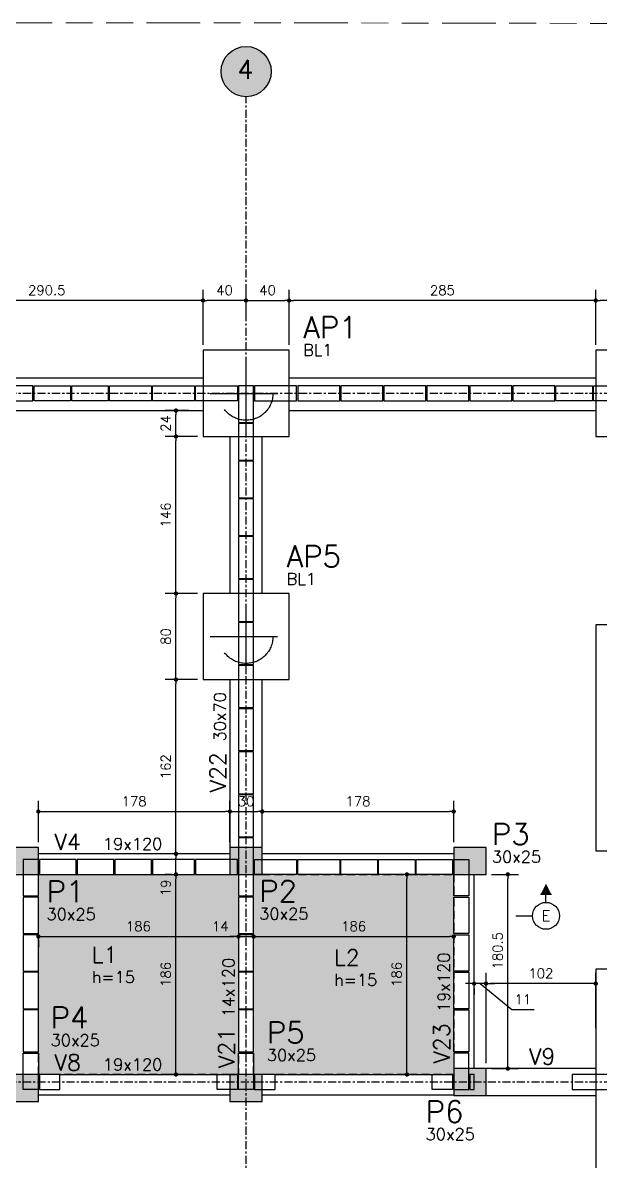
# Model space of a CAD drawing. Extents: x -39962 to 11287, y 23324 to 41277.
# Drawn here: x 1816 to 2353, y 24366 to 25424 of the extents above; entities that cross this region are included whole.
import ezdxf
from ezdxf.enums import TextEntityAlignment as Align

# ---------------------------------------------------------------- set-up
doc = ezdxf.new("R2010")
doc.units = 0
doc.header["$LTSCALE"] = 25
doc.header["$MEASUREMENT"] = 0
for name, pattern in [('AXES', [0.54, 0.3, -0.08, 0.08, -0.08]), ('Double dash', [55, 20, -5, 10, -5, 10, -5]), ('ESTILO_TQS_0001', [0.45, 0.3, -0.15]), ('ESTILO_TQS_0002', [0.4, 0.1, -0.3])]:
    doc.linetypes.add(name, pattern=pattern)
doc.layers.get('0').update_dxf_attribs({"linetype": 'CONTINUOUS'})
doc.layers.get('Defpoints').update_dxf_attribs({"linetype": 'CONTINUOUS'})
for name, color, linetype in [('228', 2, 'CONTINUOUS'), ('BLOCO', 3, 'CONTINUOUS'), ('COTA', 1, 'CONTINUOUS'), ('EIXOS', 1, 'AXES'), ('ESTACA', 1, 'ESTILO_TQS_0002'), ('H2', 252, 'CONTINUOUS'), ('H4', 254, 'CONTINUOUS'), ('IND-EIXOS', 2, 'CONTINUOUS'), ('L-D', 2, 'CONTINUOUS'), ('L-N', 4, 'CONTINUOUS'), ('Linha_media', 4, 'CONTINUOUS'), ('P-D', 2, 'CONTINUOUS'), ('P-M', 5, 'CONTINUOUS'), ('PIL-N', 4, 'CONTINUOUS'), ('PROJ', 252, 'CONTINUOUS'), ('TEXT-EIXOS', 3, 'CONTINUOUS'), ('VIG-D', 2, 'CONTINUOUS'), ('VIG-N', 4, 'CONTINUOUS'), ('VIGA', 3, 'CONTINUOUS'), ('VIGAT', 3, 'ESTILO_TQS_0002')]:
    doc.layers.add(name, color=color, linetype=linetype)
doc.layers.add('TLV-DVI-___-CNT', color=7, linetype='Double dash', lineweight=9)
doc.styles.add('COTA', font='romans.shx')
doc.styles.add('ROMANS', font='ROMANS')
doc.styles.get("Standard").update_dxf_attribs({"font": 'ROMANS.SHX'})
doc.dimstyles.new('forma', dxfattribs={"dimscale": 5, "dimtxt": 1.8, "dimasz": 0.8, "dimexe": 2, "dimexo": 1, "dimgap": 1, "dimtad": 1, "dimdec": 1, "dimzin": 9, "dimdsep": 46, "dimtxsty": 'COTA', "dimblk1": 'DOT', "dimblk2": 'DOT', "dimsah": 1, "dimcen": 0, "dimdle": 1, "dimclrd": 256, "dimclre": 256, "dimclrt": 2, "dimadec": 0, "dimazin": 0, "dimtfac": 1, "dimtdec": 0, "dimtmove": 0, "dimatfit": 3, "dimfxl": 1, "dimtolj": 1, "dimtzin": 0, "dimarcsym": 0})

# ---------------------------------------------------------------- blocks, each defined once
blk = doc.blocks.new('_EST50')
at = {"layer": 'ESTACA', "linetype": 'ESTILO_TQS_0002'}
for p, q in [((0, -1.333), (0, 1.333)), ((-1.333, 0), (1.333, 0))]:
    blk.add_line(p, q, dxfattribs=at)
blk.add_circle((0, 0), 1, dxfattribs=at)
blk = doc.blocks.new('_Dot')
at = {"color": 0, "linetype": 'ByBlock', "lineweight": -2}
blk.add_line((-0.5, 0), (-1, 0), dxfattribs=at)
at = {"color": 0, "linetype": 'ByBlock', "const_width": 0.5}
blk.add_lwpolyline([(-0.25, 0, 1), (0.25, 0, 1)], format="xyb", close=True, dxfattribs=at)
blk = doc.blocks.new('*D86')
at = {"layer": 'COTA', "lineweight": -2, "transparency": 16777216}
for p, q in [((2348.5, 25124.6), (2348.5, 25175.9)), ((2388.5, 25150.4), (2388.5, 25175.9)), ((2384.5, 25165.9), (2352.5, 25165.9))]:
    blk.add_line(p, q, dxfattribs=at)
at = {"layer": 'Defpoints', "color": 0, "transparency": 16777216}
for p in [(2348.5, 25165.9), (2388.5, 25145.4), (2348.5, 25119.6)]:
    blk.add_point(p, dxfattribs=at)
at = {"layer": 'COTA', "lineweight": -2, "transparency": 16777216, "xscale": 4, "yscale": 4, "zscale": 4, "rotation": 180}
blk.add_blockref('_Dot', (2348.5, 25165.9), dxfattribs=at)
at = {"layer": 'COTA', "lineweight": -2, "transparency": 16777216, "xscale": 4, "yscale": 4, "zscale": 4}
blk.add_blockref('_Dot', (2388.5, 25165.9), dxfattribs=at)
at = {"layer": 'COTA', "color": 2, "transparency": 16777216, "insert": (2368.5, 25175.4), "char_height": 9, "attachment_point": 5, "style": 'COTA'}
blk.add_mtext('\\A1;40 ', dxfattribs=at)
blk = doc.blocks.new('*D87')
at = {"layer": 'COTA', "lineweight": -2, "transparency": 16777216}
for p, q in [((2063.5, 25124.6), (2063.5, 25175.9)), ((2348.5, 25124.6), (2348.5, 25175.9)), ((2344.5, 25165.9), (2067.5, 25165.9))]:
    blk.add_line(p, q, dxfattribs=at)
at = {"layer": 'Defpoints', "color": 0, "transparency": 16777216}
for p in [(2063.5, 25165.9), (2063.5, 25119.6), (2348.5, 25119.6)]:
    blk.add_point(p, dxfattribs=at)
at = {"layer": 'COTA', "lineweight": -2, "transparency": 16777216, "xscale": 4, "yscale": 4, "zscale": 4, "rotation": 180}
blk.add_blockref('_Dot', (2063.5, 25165.9), dxfattribs=at)
at = {"layer": 'COTA', "lineweight": -2, "transparency": 16777216, "xscale": 4, "yscale": 4, "zscale": 4}
blk.add_blockref('_Dot', (2348.5, 25165.9), dxfattribs=at)
at = {"layer": 'COTA', "color": 2, "transparency": 16777216, "insert": (2206, 25175.4), "char_height": 9, "attachment_point": 5, "style": 'COTA'}
blk.add_mtext('\\A1;285 ', dxfattribs=at)
blk = doc.blocks.new('*D88')
at = {"layer": 'COTA', "lineweight": -2, "transparency": 16777216}
for p, q in [((1983.5, 25124.6), (1983.5, 25175.9)), ((2023.5, 25152.8), (2023.5, 25175.9)), ((2019.5, 25165.9), (1987.5, 25165.9))]:
    blk.add_line(p, q, dxfattribs=at)
at = {"layer": 'Defpoints', "color": 0, "transparency": 16777216}
for p in [(1983.5, 25165.9), (2023.5, 25147.8), (1983.5, 25119.6)]:
    blk.add_point(p, dxfattribs=at)
at = {"layer": 'COTA', "lineweight": -2, "transparency": 16777216, "xscale": 4, "yscale": 4, "zscale": 4, "rotation": 180}
blk.add_blockref('_Dot', (1983.5, 25165.9), dxfattribs=at)
at = {"layer": 'COTA', "lineweight": -2, "transparency": 16777216, "xscale": 4, "yscale": 4, "zscale": 4}
blk.add_blockref('_Dot', (2023.5, 25165.9), dxfattribs=at)
at = {"layer": 'COTA', "color": 2, "transparency": 16777216, "insert": (2003.5, 25175.4), "char_height": 9, "attachment_point": 5, "style": 'COTA'}
blk.add_mtext('\\A1;40 ', dxfattribs=at)
blk = doc.blocks.new('*D89')
at = {"layer": 'COTA', "lineweight": -2, "transparency": 16777216}
for p, q in [((1693, 25103.6), (1693, 25175.9)), ((1983.5, 25124.6), (1983.5, 25175.9)), ((1979.5, 25165.9), (1697, 25165.9))]:
    blk.add_line(p, q, dxfattribs=at)
at = {"layer": 'Defpoints', "color": 0, "transparency": 16777216}
for p in [(1693, 25165.9), (1983.5, 25119.6), (1693, 25098.6)]:
    blk.add_point(p, dxfattribs=at)
at = {"layer": 'COTA', "lineweight": -2, "transparency": 16777216, "xscale": 4, "yscale": 4, "zscale": 4, "rotation": 180}
blk.add_blockref('_Dot', (1693, 25165.9), dxfattribs=at)
at = {"layer": 'COTA', "lineweight": -2, "transparency": 16777216, "xscale": 4, "yscale": 4, "zscale": 4}
blk.add_blockref('_Dot', (1983.5, 25165.9), dxfattribs=at)
at = {"layer": 'COTA', "color": 2, "transparency": 16777216, "insert": (1838.3, 25175.4), "char_height": 9, "attachment_point": 5, "style": 'COTA'}
blk.add_mtext('\\A1;290.5 ', dxfattribs=at)
blk = doc.blocks.new('*D115')
at = {"layer": 'COTA', "lineweight": -2, "transparency": 16777216}
for p, q in [((1830.5, 24662.6), (1830.5, 24701)), ((2008.5, 24662.6), (2008.5, 24701)), ((1834.5, 24691), (2004.5, 24691))]:
    blk.add_line(p, q, dxfattribs=at)
at = {"layer": 'Defpoints', "color": 0, "transparency": 16777216}
for p in [(2008.5, 24691), (1830.5, 24657.6), (2008.5, 24657.6)]:
    blk.add_point(p, dxfattribs=at)
at = {"layer": 'COTA', "lineweight": -2, "transparency": 16777216, "xscale": 4, "yscale": 4, "zscale": 4, "rotation": 180}
blk.add_blockref('_Dot', (1830.5, 24691), dxfattribs=at)
at = {"layer": 'COTA', "lineweight": -2, "transparency": 16777216, "xscale": 4, "yscale": 4, "zscale": 4}
blk.add_blockref('_Dot', (2008.5, 24691), dxfattribs=at)
at = {"layer": 'COTA', "color": 2, "transparency": 16777216, "insert": (1919.5, 24700.5), "char_height": 9, "attachment_point": 5, "style": 'COTA'}
blk.add_mtext('\\A1;178 ', dxfattribs=at)
blk = doc.blocks.new('*D116')
at = {"layer": 'COTA', "lineweight": -2, "transparency": 16777216}
for p, q in [((2008.5, 24662.6), (2008.5, 24701)), ((2038.5, 24689.5), (2038.5, 24701)), ((2012.5, 24691), (2034.5, 24691))]:
    blk.add_line(p, q, dxfattribs=at)
at = {"layer": 'Defpoints', "color": 0, "transparency": 16777216}
for p in [(2038.5, 24691), (2038.5, 24684.5), (2008.5, 24657.6)]:
    blk.add_point(p, dxfattribs=at)
at = {"layer": 'COTA', "lineweight": -2, "transparency": 16777216, "xscale": 4, "yscale": 4, "zscale": 4, "rotation": 180}
blk.add_blockref('_Dot', (2008.5, 24691), dxfattribs=at)
at = {"layer": 'COTA', "lineweight": -2, "transparency": 16777216, "xscale": 4, "yscale": 4, "zscale": 4}
blk.add_blockref('_Dot', (2038.5, 24691), dxfattribs=at)
at = {"layer": 'COTA', "color": 2, "transparency": 16777216, "insert": (2023.5, 24700.5), "char_height": 9, "attachment_point": 5, "style": 'COTA'}
blk.add_mtext('\\A1;30 ', dxfattribs=at)
blk = doc.blocks.new('*D117')
at = {"layer": 'COTA', "lineweight": -2, "transparency": 16777216}
for p, q in [((2038.5, 24689.5), (2038.5, 24701)), ((2216.5, 24662.6), (2216.5, 24701)), ((2042.5, 24691), (2212.5, 24691))]:
    blk.add_line(p, q, dxfattribs=at)
at = {"layer": 'Defpoints', "color": 0, "transparency": 16777216}
for p in [(2038.5, 24684.5), (2216.5, 24691), (2216.5, 24657.6)]:
    blk.add_point(p, dxfattribs=at)
at = {"layer": 'COTA', "lineweight": -2, "transparency": 16777216, "xscale": 4, "yscale": 4, "zscale": 4, "rotation": 180}
blk.add_blockref('_Dot', (2038.5, 24691), dxfattribs=at)
at = {"layer": 'COTA', "lineweight": -2, "transparency": 16777216, "xscale": 4, "yscale": 4, "zscale": 4}
blk.add_blockref('_Dot', (2216.5, 24691), dxfattribs=at)
at = {"layer": 'COTA', "color": 2, "transparency": 16777216, "insert": (2127.5, 24700.5), "char_height": 9, "attachment_point": 5, "style": 'COTA'}
blk.add_mtext('\\A1;178 ', dxfattribs=at)
blk = doc.blocks.new('*D118')
at = {"layer": 'COTA', "lineweight": -2, "transparency": 16777216}
for p, q in [((1954.2, 24632.6), (1948.4, 24632.6)), ((1958.4, 24450.6), (1958.4, 24628.6)), ((1972.4, 24446.6), (1948.4, 24446.6))]:
    blk.add_line(p, q, dxfattribs=at)
at = {"layer": 'Defpoints', "color": 0, "transparency": 16777216}
for p in [(1958.4, 24632.6), (1959.2, 24632.6), (1977.4, 24446.6)]:
    blk.add_point(p, dxfattribs=at)
at = {"layer": 'COTA', "lineweight": -2, "transparency": 16777216, "xscale": 4, "yscale": 4, "zscale": 4}
for p, rotation in [((1958.4, 24632.6), 90), ((1958.4, 24446.6), 270)]:
    blk.add_blockref('_Dot', p, dxfattribs=dict(at, rotation=rotation))
at = {"layer": 'COTA', "color": 2, "transparency": 16777216, "insert": (1948.9, 24539.6), "char_height": 9, "attachment_point": 5, "rotation": 90, "style": 'COTA'}
blk.add_mtext('\\A1;186 ', dxfattribs=at)
blk = doc.blocks.new('*D119')
at = {"layer": 'COTA', "lineweight": -2, "transparency": 16777216}
for p, q in [((1830.5, 24571.6), (1830.5, 24564.8)), ((1834.5, 24574.8), (2012.5, 24574.8)), ((2016.5, 24572.6), (2016.5, 24564.8))]:
    blk.add_line(p, q, dxfattribs=at)
at = {"layer": 'Defpoints', "color": 0, "transparency": 16777216}
for p in [(2016.5, 24577.6), (1830.5, 24576.6), (2016.5, 24574.8)]:
    blk.add_point(p, dxfattribs=at)
at = {"layer": 'COTA', "lineweight": -2, "transparency": 16777216, "xscale": 4, "yscale": 4, "zscale": 4, "rotation": 180}
blk.add_blockref('_Dot', (1830.5, 24574.8), dxfattribs=at)
at = {"layer": 'COTA', "lineweight": -2, "transparency": 16777216, "xscale": 4, "yscale": 4, "zscale": 4}
blk.add_blockref('_Dot', (2016.5, 24574.8), dxfattribs=at)
at = {"layer": 'COTA', "color": 2, "transparency": 16777216, "insert": (1923.5, 24584.3), "char_height": 9, "attachment_point": 5, "style": 'COTA'}
blk.add_mtext('\\A1;186 ', dxfattribs=at)
blk = doc.blocks.new('*D120')
at = {"layer": 'COTA', "lineweight": -2, "transparency": 16777216}
for p, q in [((2030.5, 24578.3), (2030.5, 24584.8)), ((2012.5, 24574.8), (2008.5, 24574.8)), ((2016.5, 24574.8), (2030.5, 24574.8)), ((2016.5, 24572.6), (2016.5, 24564.8)), ((2034.5, 24574.8), (2038.5, 24574.8))]:
    blk.add_line(p, q, dxfattribs=at)
at = {"layer": 'Defpoints', "color": 0, "transparency": 16777216}
for p in [(2016.5, 24577.6), (2030.5, 24574.8), (2030.5, 24573.3)]:
    blk.add_point(p, dxfattribs=at)
at = {"layer": 'COTA', "lineweight": -2, "transparency": 16777216, "xscale": 4, "yscale": 4, "zscale": 4}
blk.add_blockref('_Dot', (2016.5, 24574.8), dxfattribs=at)
at = {"layer": 'COTA', "lineweight": -2, "transparency": 16777216, "xscale": 4, "yscale": 4, "zscale": 4, "rotation": 180}
blk.add_blockref('_Dot', (2030.5, 24574.8), dxfattribs=at)
at = {"layer": 'COTA', "color": 2, "transparency": 16777216, "insert": (1999.6, 24584.3), "char_height": 9, "attachment_point": 5, "style": 'COTA'}
blk.add_mtext('\\A1;14 ', dxfattribs=at)
blk = doc.blocks.new('*D121')
at = {"layer": 'COTA', "lineweight": -2, "transparency": 16777216}
for p, q in [((2030.5, 24578.3), (2030.5, 24584.8)), ((2216.5, 24578.3), (2216.5, 24584.8)), ((2034.5, 24574.8), (2212.5, 24574.8))]:
    blk.add_line(p, q, dxfattribs=at)
at = {"layer": 'Defpoints', "color": 0, "transparency": 16777216}
for p in [(2030.5, 24573.3), (2216.5, 24574.8), (2216.5, 24573.3)]:
    blk.add_point(p, dxfattribs=at)
at = {"layer": 'COTA', "lineweight": -2, "transparency": 16777216, "xscale": 4, "yscale": 4, "zscale": 4, "rotation": 180}
blk.add_blockref('_Dot', (2030.5, 24574.8), dxfattribs=at)
at = {"layer": 'COTA', "lineweight": -2, "transparency": 16777216, "xscale": 4, "yscale": 4, "zscale": 4}
blk.add_blockref('_Dot', (2216.5, 24574.8), dxfattribs=at)
at = {"layer": 'COTA', "color": 2, "transparency": 16777216, "insert": (2123.5, 24584.3), "char_height": 9, "attachment_point": 5, "style": 'COTA'}
blk.add_mtext('\\A1;186 ', dxfattribs=at)
blk = doc.blocks.new('*D122')
at = {"layer": 'COTA', "lineweight": -2, "transparency": 16777216}
for p, q in [((2176.1, 24632.6), (2183, 24632.6)), ((2173, 24450.6), (2173, 24628.6)), ((2176.1, 24446.6), (2183, 24446.6))]:
    blk.add_line(p, q, dxfattribs=at)
at = {"layer": 'Defpoints', "color": 0, "transparency": 16777216}
for p in [(2171.1, 24632.6), (2173, 24632.6), (2171.1, 24446.6)]:
    blk.add_point(p, dxfattribs=at)
at = {"layer": 'COTA', "lineweight": -2, "transparency": 16777216, "xscale": 4, "yscale": 4, "zscale": 4}
for p, rotation in [((2173, 24632.6), 90), ((2173, 24446.6), 270)]:
    blk.add_blockref('_Dot', p, dxfattribs=dict(at, rotation=rotation))
at = {"layer": 'COTA', "color": 2, "transparency": 16777216, "insert": (2163.5, 24539.6), "char_height": 9, "attachment_point": 5, "rotation": 90, "style": 'COTA'}
blk.add_mtext('\\A1;186 ', dxfattribs=at)
blk = doc.blocks.new('*D123')
at = {"layer": 'COTA', "lineweight": -2, "transparency": 16777216}
for p, q in [((2251.5, 24632.6), (2276.8, 24632.6)), ((2266.8, 24456.1), (2266.8, 24628.6)), ((2251.5, 24452.1), (2276.8, 24452.1))]:
    blk.add_line(p, q, dxfattribs=at)
at = {"layer": 'Defpoints', "color": 0, "transparency": 16777216}
for p in [(2246.5, 24632.6), (2266.8, 24632.6), (2246.5, 24452.1)]:
    blk.add_point(p, dxfattribs=at)
at = {"layer": 'COTA', "lineweight": -2, "transparency": 16777216, "xscale": 4, "yscale": 4, "zscale": 4}
for p, rotation in [((2266.8, 24632.6), 90), ((2266.8, 24452.1), 270)]:
    blk.add_blockref('_Dot', p, dxfattribs=dict(at, rotation=rotation))
at = {"layer": 'COTA', "color": 2, "transparency": 16777216, "insert": (2257.3, 24561.6), "char_height": 9, "attachment_point": 5, "rotation": 90, "style": 'COTA'}
blk.add_mtext('\\A1;180.5 ', dxfattribs=at)
blk = doc.blocks.new('*D125')
at = {"layer": 'COTA', "lineweight": -2, "transparency": 16777216}
for p, q in [((1969.5, 24651.6), (1948.4, 24651.6)), ((1958.4, 24636.6), (1958.4, 24647.6)), ((1954.2, 24632.6), (1948.4, 24632.6))]:
    blk.add_line(p, q, dxfattribs=at)
at = {"layer": 'Defpoints', "color": 0, "transparency": 16777216}
for p in [(1958.4, 24651.6), (1974.5, 24651.6), (1959.2, 24632.6)]:
    blk.add_point(p, dxfattribs=at)
at = {"layer": 'COTA', "lineweight": -2, "transparency": 16777216, "xscale": 4, "yscale": 4, "zscale": 4}
for p, rotation in [((1958.4, 24651.6), 90), ((1958.4, 24632.6), 270)]:
    blk.add_blockref('_Dot', p, dxfattribs=dict(at, rotation=rotation))
at = {"layer": 'COTA', "color": 2, "transparency": 16777216, "insert": (1948.9, 24620), "char_height": 9, "attachment_point": 5, "rotation": 90, "style": 'COTA'}
blk.add_mtext('\\A1;19 ', dxfattribs=at)
blk = doc.blocks.new('*D126')
at = {"layer": 'COTA', "lineweight": -2, "transparency": 16777216}
for p, q in [((1978.5, 24813.6), (1948.4, 24813.6)), ((1958.4, 24655.6), (1958.4, 24809.6)), ((1969.5, 24651.6), (1948.4, 24651.6))]:
    blk.add_line(p, q, dxfattribs=at)
at = {"layer": 'Defpoints', "color": 0, "transparency": 16777216}
for p in [(1958.4, 24813.6), (1983.5, 24813.6), (1974.5, 24651.6)]:
    blk.add_point(p, dxfattribs=at)
at = {"layer": 'COTA', "lineweight": -2, "transparency": 16777216, "xscale": 4, "yscale": 4, "zscale": 4}
for p, rotation in [((1958.4, 24813.6), 90), ((1958.4, 24651.6), 270)]:
    blk.add_blockref('_Dot', p, dxfattribs=dict(at, rotation=rotation))
at = {"layer": 'COTA', "color": 2, "transparency": 16777216, "insert": (1948.9, 24732.6), "char_height": 9, "attachment_point": 5, "rotation": 90, "style": 'COTA'}
blk.add_mtext('\\A1;162 ', dxfattribs=at)
blk = doc.blocks.new('*D127')
at = {"layer": 'COTA', "lineweight": -2, "transparency": 16777216}
for p, q in [((1978.5, 24893.6), (1948.4, 24893.6)), ((1958.4, 24817.6), (1958.4, 24889.6)), ((1960.3, 24813.6), (1948.4, 24813.6))]:
    blk.add_line(p, q, dxfattribs=at)
at = {"layer": 'Defpoints', "color": 0, "transparency": 16777216}
for p in [(1958.4, 24893.6), (1983.5, 24893.6), (1965.3, 24813.6)]:
    blk.add_point(p, dxfattribs=at)
at = {"layer": 'COTA', "lineweight": -2, "transparency": 16777216, "xscale": 4, "yscale": 4, "zscale": 4}
for p, rotation in [((1958.4, 24893.6), 90), ((1958.4, 24813.6), 270)]:
    blk.add_blockref('_Dot', p, dxfattribs=dict(at, rotation=rotation))
at = {"layer": 'COTA', "color": 2, "transparency": 16777216, "insert": (1948.9, 24853.6), "char_height": 9, "attachment_point": 5, "rotation": 90, "style": 'COTA'}
blk.add_mtext('\\A1;80 ', dxfattribs=at)
blk = doc.blocks.new('*D128')
at = {"layer": 'COTA', "lineweight": -2, "transparency": 16777216}
for p, q in [((1978.5, 25039.6), (1948.4, 25039.6)), ((1958.4, 24897.6), (1958.4, 25035.6)), ((1978.5, 24893.6), (1948.4, 24893.6))]:
    blk.add_line(p, q, dxfattribs=at)
at = {"layer": 'Defpoints', "color": 0, "transparency": 16777216}
for p in [(1958.4, 25039.6), (1983.5, 25039.6), (1983.5, 24893.6)]:
    blk.add_point(p, dxfattribs=at)
at = {"layer": 'COTA', "lineweight": -2, "transparency": 16777216, "xscale": 4, "yscale": 4, "zscale": 4}
for p, rotation in [((1958.4, 25039.6), 90), ((1958.4, 24893.6), 270)]:
    blk.add_blockref('_Dot', p, dxfattribs=dict(at, rotation=rotation))
at = {"layer": 'COTA', "color": 2, "transparency": 16777216, "insert": (1948.9, 24966.6), "char_height": 9, "attachment_point": 5, "rotation": 90, "style": 'COTA'}
blk.add_mtext('\\A1;146 ', dxfattribs=at)
blk = doc.blocks.new('*D129')
at = {"layer": 'COTA', "lineweight": -2, "transparency": 16777216}
for p, q in [((1970.1, 25063.6), (1948.4, 25063.6)), ((1958.4, 25043.6), (1958.4, 25059.6)), ((1978.5, 25039.6), (1948.4, 25039.6))]:
    blk.add_line(p, q, dxfattribs=at)
at = {"layer": 'Defpoints', "color": 0, "transparency": 16777216}
for p in [(1958.4, 25063.6), (1975.1, 25063.6), (1983.5, 25039.6)]:
    blk.add_point(p, dxfattribs=at)
at = {"layer": 'COTA', "lineweight": -2, "transparency": 16777216, "xscale": 4, "yscale": 4, "zscale": 4}
for p, rotation in [((1958.4, 25063.6), 90), ((1958.4, 25039.6), 270)]:
    blk.add_blockref('_Dot', p, dxfattribs=dict(at, rotation=rotation))
at = {"layer": 'COTA', "color": 2, "transparency": 16777216, "insert": (1948.9, 25051.6), "char_height": 9, "attachment_point": 5, "rotation": 90, "style": 'COTA'}
blk.add_mtext('\\A1;24 ', dxfattribs=at)
blk = doc.blocks.new('*D139')
at = {"layer": 'COTA', "lineweight": -2, "transparency": 16777216}
for p, q in [((2246.5, 24457.1), (2246.5, 24541.1)), ((2348.5, 24489.6), (2348.5, 24541.1)), ((2344.5, 24531.1), (2250.5, 24531.1))]:
    blk.add_line(p, q, dxfattribs=at)
at = {"layer": 'Defpoints', "color": 0, "transparency": 16777216}
for p in [(2246.5, 24531.1), (2348.5, 24484.6), (2246.5, 24452.1)]:
    blk.add_point(p, dxfattribs=at)
at = {"layer": 'COTA', "lineweight": -2, "transparency": 16777216, "xscale": 4, "yscale": 4, "zscale": 4, "rotation": 180}
blk.add_blockref('_Dot', (2246.5, 24531.1), dxfattribs=at)
at = {"layer": 'COTA', "lineweight": -2, "transparency": 16777216, "xscale": 4, "yscale": 4, "zscale": 4}
blk.add_blockref('_Dot', (2348.5, 24531.1), dxfattribs=at)
at = {"layer": 'COTA', "color": 2, "transparency": 16777216, "insert": (2297.5, 24540.6), "char_height": 9, "attachment_point": 5, "style": 'COTA'}
blk.add_mtext('\\A1;102 ', dxfattribs=at)
blk = doc.blocks.new('*D140')
at = {"layer": 'COTA', "lineweight": -2, "transparency": 16777216}
for p, q in [((2246.5, 24457.1), (2246.5, 24541.1)), ((2231.5, 24531.1), (2227.5, 24531.1)), ((2246.5, 24531.1), (2235.5, 24531.1)), ((2246.5, 24531.1), (2235.5, 24531.1)), ((2235.5, 24526.5), (2235.5, 24521.1)), ((2241, 24531.1), (2270.4, 24506.9)), ((2250.5, 24531.1), (2254.5, 24531.1)), ((2270.4, 24506.9), (2291.2, 24506.9))]:
    blk.add_line(p, q, dxfattribs=at)
at = {"layer": 'Defpoints', "color": 0, "transparency": 16777216}
for p in [(2235.5, 24531.5), (2235.5, 24531.1), (2246.5, 24452.1)]:
    blk.add_point(p, dxfattribs=at)
at = {"layer": 'COTA', "lineweight": -2, "transparency": 16777216, "xscale": 4, "yscale": 4, "zscale": 4}
blk.add_blockref('_Dot', (2235.5, 24531.1), dxfattribs=at)
at = {"layer": 'COTA', "lineweight": -2, "transparency": 16777216, "xscale": 4, "yscale": 4, "zscale": 4, "rotation": 180}
blk.add_blockref('_Dot', (2246.5, 24531.1), dxfattribs=at)
at = {"layer": 'COTA', "color": 2, "transparency": 16777216, "insert": (2280.8, 24516.4), "char_height": 9, "attachment_point": 5, "style": 'COTA'}
blk.add_mtext('\\A1;11 ', dxfattribs=at)
blk = doc.blocks.new('seção_dir')
at = {"layer": 'Linha_media'}
for p, q in [((-1, 4), (1, 4)), ((0, 2.5), (0, 4)), ((-5.62, 0), (-2.5, 0))]:
    blk.add_line(p, q, dxfattribs=at)
blk.add_circle((0, 0), 2.5, dxfattribs=at)
blk.add_solid([(-1, 4), (0, 6), (1, 4)], dxfattribs=at)
blk = doc.blocks.new('atrib_seção')
at = {"layer": 'Linha_media', "style": 'ROMANS'}
blk.add_attdef('X', text='', height=2, dxfattribs=at).set_placement((0, 0), align=Align.MIDDLE)
blk = doc.blocks.new('Family - ___-2103959-PLANTA INFERIOR 2')
at = {"layer": 'TLV-DVI-___-CNT', "color": 1, "true_color": 0xff0000}
for p, q in [((-34123, 10030), (-30001, 10030)), ((-30001, 10030), (-17649, 10007))]:
    blk.add_line(p, q, dxfattribs=at)
blk = doc.blocks.new('A$C8a1ee3b4')
at = {"layer": 'TLV-DVI-___-CNT', "color": 1, "true_color": 0xff0000, "xscale": 0.1, "yscale": 0.1, "zscale": 0.1}
blk.add_blockref('Family - ___-2103959-PLANTA INFERIOR 2', (4865.2, 1037.1), dxfattribs=at)
blk = doc.blocks.new('*D61')
at = {"layer": 'COTA', "lineweight": -2, "transparency": 16777216}
for p, q in [((2023.5, 25152.8), (2023.5, 25175.9)), ((2063.5, 25124.6), (2063.5, 25175.9)), ((2027.5, 25165.9), (2059.5, 25165.9))]:
    blk.add_line(p, q, dxfattribs=at)
at = {"layer": 'Defpoints', "color": 0, "transparency": 16777216}
for p in [(2063.5, 25165.9), (2023.5, 25147.8), (2063.5, 25119.6)]:
    blk.add_point(p, dxfattribs=at)
at = {"layer": 'COTA', "lineweight": -2, "transparency": 16777216, "xscale": 4, "yscale": 4, "zscale": 4, "rotation": 180}
blk.add_blockref('_Dot', (2023.5, 25165.9), dxfattribs=at)
at = {"layer": 'COTA', "lineweight": -2, "transparency": 16777216, "xscale": 4, "yscale": 4, "zscale": 4}
blk.add_blockref('_Dot', (2063.5, 25165.9), dxfattribs=at)
at = {"layer": 'COTA', "color": 2, "transparency": 16777216, "insert": (2043.5, 25175.4), "char_height": 9, "attachment_point": 5, "style": 'COTA'}
blk.add_mtext('\\A1;40 ', dxfattribs=at)
blk = doc.blocks.new('A$C93549396')
at = {"layer": 'PROJ'}
for p, q in [((225, 769), (371, 769)), ((425, 769), (571, 769))]:
    blk.add_line(p, q, dxfattribs=at)
for points in [[(200, 1409), (161, 1409), (161, 1395), (200, 1395), (200, 1409)], [(201, 1409), (235, 1409), (235, 1395), (201, 1395), (201, 1409)], [(236, 1409), (270, 1409), (270, 1395), (236, 1395), (236, 1409)], [(271, 1409), (310, 1409), (310, 1395), (271, 1395), (271, 1409)], [(311, 1409), (350, 1409), (350, 1395), (311, 1395), (311, 1409)], [(351, 1409), (390, 1409), (390, 1395), (351, 1395), (351, 1409)], [(391, 1409), (391, 1375), (405, 1375), (405, 1409), (391, 1409)], [(445, 1409), (406, 1409), (406, 1395), (445, 1395), (445, 1409)], [(485, 1409), (446, 1409), (446, 1395), (485, 1395), (485, 1409)], [(525, 1409), (486, 1409), (486, 1395), (525, 1395), (525, 1409)], [(565, 1409), (526, 1409), (526, 1395), (565, 1395), (565, 1409)], [(605, 1409), (566, 1409), (566, 1395), (605, 1395), (605, 1409)], [(645, 1409), (606, 1409), (606, 1395), (645, 1395), (645, 1409)], [(685, 1409), (646, 1409), (646, 1395), (685, 1395), (685, 1409)], [(686, 1409), (720, 1409), (720, 1395), (686, 1395), (686, 1409)], [(721, 1409), (755, 1409), (755, 1395), (721, 1395), (721, 1409)], [(391, 1374), (391, 1340), (405, 1340), (405, 1374), (391, 1374)], [(391, 1339), (391, 1305), (405, 1305), (405, 1339), (391, 1339)], [(391, 1304), (391, 1270), (405, 1270), (405, 1304), (391, 1304)], [(391, 1269), (391, 1230), (405, 1230), (405, 1269), (391, 1269)], [(391, 1229), (391, 1190), (405, 1190), (405, 1229), (391, 1229)], [(391, 1189), (391, 1150), (405, 1150), (405, 1189), (391, 1189)], [(391, 1149), (391, 1110), (405, 1110), (405, 1149), (391, 1149)], [(391, 1109), (391, 1070), (405, 1070), (405, 1109), (391, 1109)], [(391, 1069), (391, 1030), (405, 1030), (405, 1069), (391, 1069)], [(391, 1029), (391, 990), (405, 990), (405, 1029), (391, 1029)], [(391, 989), (391, 935), (405, 935), (405, 989), (391, 989)], [(191, 969), (191, 935), (205, 935), (205, 969), (191, 969)], [(240, 969), (206, 969), (206, 955), (240, 955), (240, 969)], [(275, 969), (241, 969), (241, 955), (275, 955), (275, 969)], [(310, 969), (276, 969), (276, 955), (310, 955), (310, 969)], [(311, 955), (350, 955), (350, 969), (311, 969), (311, 955)], [(351, 955), (390, 955), (390, 969), (351, 969), (351, 955)], [(445, 955), (406, 955), (406, 969), (445, 969), (445, 955)], [(485, 955), (446, 955), (446, 969), (485, 969), (485, 955)], [(486, 969), (520, 969), (520, 955), (486, 955), (486, 969)], [(521, 969), (555, 969), (555, 955), (521, 955), (521, 969)], [(556, 969), (590, 969), (590, 955), (556, 955), (556, 969)], [(605, 969), (605, 935), (591, 935), (591, 969), (605, 969)], [(191, 934), (191, 900), (205, 900), (205, 934), (191, 934)], [(391, 934), (391, 900), (405, 900), (405, 934), (391, 934)], [(605, 934), (605, 900), (591, 900), (591, 934), (605, 934)], [(191, 899), (191, 865), (205, 865), (205, 899), (191, 899)], [(391, 899), (391, 865), (405, 865), (405, 899), (391, 899)], [(605, 899), (605, 865), (591, 865), (591, 899), (605, 899)], [(191, 864), (191, 830), (205, 830), (205, 864), (191, 864)], [(391, 864), (391, 830), (405, 830), (405, 864), (391, 864)], [(605, 864), (605, 830), (591, 830), (591, 864), (605, 864)], [(191, 829), (191, 790), (205, 790), (205, 829), (191, 829)], [(391, 829), (391, 790), (405, 790), (405, 829), (391, 829)], [(605, 829), (605, 790), (591, 790), (591, 829), (605, 829)], [(191, 755), (191, 789), (205, 789), (205, 755), (191, 755)], [(391, 755), (391, 789), (405, 789), (405, 755), (391, 755)], [(605, 755), (605, 789), (591, 789), (591, 755), (605, 755)], [(225, 769), (206, 769), (206, 755), (225, 755), (225, 769)], [(371, 769), (390, 769), (390, 755), (371, 755), (371, 769)], [(425, 769), (406, 769), (406, 755), (425, 755), (425, 769)], [(571, 769), (590, 769), (590, 755), (571, 755), (571, 769)], [(606, 755), (610, 755), (610, 769), (606, 769), (606, 755)], [(735, 769), (701, 769), (701, 755), (735, 755), (735, 769)]]:
    blk.add_lwpolyline(points, dxfattribs=at)

msp = doc.modelspace()

# ---------------------------------------------------------------- hatches: boundary and pattern name
at = {"layer": 'H2'}
for points in [[(1800.51, 24632.59), (1830.51, 24632.59), (1830.51, 24657.59), (1800.51, 24657.59)], [(2008.51, 24632.59), (2038.51, 24632.59), (2038.51, 24657.59), (2008.51, 24657.59)], [(2216.51, 24632.59), (2246.51, 24632.59), (2246.51, 24657.59), (2216.51, 24657.59)], [(2216.51, 24427.09), (2246.51, 24427.09), (2246.51, 24452.09), (2216.51, 24452.09)], [(1800.51, 24421.59), (1830.51, 24421.59), (1830.51, 24446.59), (1800.51, 24446.59)], [(2008.51, 24421.59), (2038.51, 24421.59), (2038.51, 24446.59), (2008.51, 24446.59)]]:
    msp.add_hatch(color=256, dxfattribs=at).paths.add_polyline_path(points)
at = {"layer": 'H4'}
h = msp.add_hatch(color=256, dxfattribs=at)
edge = h.paths.add_edge_path()
edge.add_arc((2023.59, 25378.64), 23.33, 0, 360)
for points in [[(2016.51, 24632.59), (2008.51, 24632.59), (1976.51, 24632.59), (1830.51, 24632.59), (1830.51, 24612.59), (1830.51, 24446.59), (2008.51, 24446.59), (2015.51, 24446.59), (2016.51, 24446.59), (2016.51, 24466.59)], [(2216.51, 24632.59), (2038.51, 24632.59), (2031.51, 24632.59), (2030.51, 24632.59), (2030.51, 24612.59), (2030.51, 24446.59), (2038.51, 24446.59), (2050.51, 24446.59), (2196.51, 24446.59), (2215.51, 24446.59), (2216.51, 24446.59), (2216.51, 24466.59)]]:
    msp.add_hatch(color=256, dxfattribs=at).paths.add_polyline_path(points)

# ---------------------------------------------------------------- linework, layer by layer
at = {"layer": 'BLOCO', "linetype": 'Continuous'}
for points in [[(1983.51, 25039.59), (2063.51, 25039.59), (2063.51, 25119.59), (1983.51, 25119.59), (1983.51, 25039.59)], [(2348.51, 25039.59), (2428.51, 25039.59), (2428.51, 25119.59), (2348.51, 25119.59), (2348.51, 25039.59)], [(1983.51, 24813.59), (2063.51, 24813.59), (2063.51, 24893.59), (1983.51, 24893.59), (1983.51, 24813.59)], [(2428.51, 24654.59), (2428.51, 24864.59), (2348.51, 24864.59), (2348.51, 24654.59), (2428.51, 24654.59)], [(2428.51, 24334.59), (2428.51, 24544.59), (2348.51, 24544.59), (2348.51, 24334.59), (2428.51, 24334.59)]]:
    msp.add_lwpolyline(points, dxfattribs=at)
at = {"layer": 'EIXOS', "color": 244, "true_color": 0x991b1e}
for p, q in [((2023.51, 23634.64), (2023.51, 25355.31)), ((3416.67, 25079.59), (632.05, 25079.59)), ((3416.67, 24439.59), (632.05, 24439.59))]:
    msp.add_line(p, q, dxfattribs=at)
at = {"layer": 'IND-EIXOS'}
msp.add_circle((2023.59, 25378.64), 23.33, dxfattribs=at)
at = {"layer": 'P-M', "linetype": 'Continuous'}
for points in [[(1800.51, 24632.59), (1830.51, 24632.59), (1830.51, 24657.59), (1800.51, 24657.59), (1800.51, 24632.59)], [(2008.51, 24632.59), (2038.51, 24632.59), (2038.51, 24657.59), (2008.51, 24657.59), (2008.51, 24632.59)], [(2216.51, 24632.59), (2246.51, 24632.59), (2246.51, 24657.59), (2216.51, 24657.59), (2216.51, 24632.59)], [(2216.51, 24427.09), (2246.51, 24427.09), (2246.51, 24452.09), (2216.51, 24452.09), (2216.51, 24427.09)], [(1800.51, 24421.59), (1830.51, 24421.59), (1830.51, 24446.59), (1800.51, 24446.59), (1800.51, 24421.59)], [(2008.51, 24421.59), (2038.51, 24421.59), (2038.51, 24446.59), (2008.51, 24446.59), (2008.51, 24421.59)]]:
    msp.add_lwpolyline(points, dxfattribs=at)
at = {"layer": 'VIGA'}
for p, q in [((1983.51, 25093.59), (1693.01, 25093.59)), ((2348.51, 25093.59), (2063.51, 25093.59)), ((1693.01, 25063.59), (1983.51, 25063.59)), ((2063.51, 25063.59), (2348.51, 25063.59)), ((2008.51, 25039.59), (2008.51, 24893.59)), ((2038.51, 24893.59), (2038.51, 25039.59)), ((2008.51, 24813.59), (2008.51, 24657.59)), ((2038.51, 24657.59), (2038.51, 24813.59)), ((2008.51, 24651.59), (1830.51, 24651.59)), ((2216.51, 24651.59), (2038.51, 24651.59)), ((2235.51, 24452.09), (2235.51, 24632.59)), ((2348.51, 24452.09), (2246.51, 24452.09)), ((1830.51, 24427.59), (2008.51, 24427.59)), ((2038.51, 24427.59), (2216.51, 24427.59)), ((2246.51, 24427.09), (2348.51, 24427.09))]:
    msp.add_line(p, q, dxfattribs=at)
at = {"layer": 'VIGAT', "linetype": 'ESTILO_TQS_0001'}
for p, q in [((1830.51, 24632.59), (2008.51, 24632.59)), ((1830.51, 24446.59), (1830.51, 24632.59)), ((2016.51, 24632.59), (2016.51, 24446.59)), ((2030.51, 24446.59), (2030.51, 24632.59)), ((2038.51, 24632.59), (2216.51, 24632.59)), ((2216.51, 24632.59), (2216.51, 24452.09)), ((2008.51, 24446.59), (1830.51, 24446.59)), ((2216.51, 24446.59), (2038.51, 24446.59))]:
    msp.add_line(p, q, dxfattribs=at)

# ---------------------------------------------------------------- block references
at = {"layer": '228', "linetype": 'Continuous', "xscale": 25, "yscale": 25}
for p in [(2023.51, 25079.59), (2023.51, 24853.59)]:
    msp.add_blockref('_EST50', p, dxfattribs=at)
at = {"layer": 'COTA', "xscale": 5, "yscale": 5, "zscale": 5}
msp.add_blockref('seção_dir', (2302.24, 24594.07), dxfattribs=at)
msp.add_blockref('atrib_seção', (2302.24, 24594.07), dxfattribs=at).add_auto_attribs({'X': 'E'})
at = {"layer": 'PROJ'}
msp.add_blockref('A$C93549396', (1625.51, 23677.56), dxfattribs=at)
at = {"layer": 'VIGA'}
msp.add_blockref('A$C8a1ee3b4', (203.06, 23383.83), dxfattribs=at)

# ---------------------------------------------------------------- texts
at = {"layer": 'L-D', "linetype": 'Continuous'}
for p in [(1880.22, 24531.69), (2105.36, 24529.07)]:
    msp.add_text('h=15', height=11, dxfattribs=at).set_placement(p)
at = {"layer": 'L-N', "linetype": 'Continuous'}
for s, p in [('L1', (1880.22, 24550.39)), ('L2', (2105.36, 24547.77))]:
    msp.add_text(s, height=15, dxfattribs=at).set_placement(p)
at = {"layer": 'P-D', "linetype": 'Continuous'}
for s, p in [('BL1', (2076.55, 25114.4)), ('BL1', (2061.17, 24901.65)), ('30x25', (2251.94, 24643.49)), ('30x25', (1838.07, 24590.11)), ('30x25', (2035.74, 24590.51)), ('30x25', (1841.89, 24473.05)), ('30x25', (2042.82, 24459.18)), ('30x25', (2190.39, 24385.6))]:
    msp.add_text(s, height=11, dxfattribs=at).set_placement(p)
at = {"layer": 'PIL-N', "linetype": 'Continuous'}
for s, p in [('AP1', (2076.55, 25130.9)), ('AP5', (2061.17, 24918.15)), ('P3', (2251.94, 24659.99)), ('P1', (1838.07, 24606.61)), ('P2', (2035.74, 24607.01)), ('P4', (1841.89, 24489.55)), ('P5', (2042.82, 24475.68)), ('P6', (2190.39, 24402.1))]:
    msp.add_text(s, height=20, dxfattribs=at).set_placement(p)
at = {"layer": 'TEXT-EIXOS'}
msp.add_text('4', height=17.5, dxfattribs=at).set_placement((2015.42, 25371.88))
at = {"layer": 'VIG-D', "linetype": 'Continuous'}
for s, p in [('30x70', (2004.76, 24756.2)), ('19x120', (2212.76, 24504.73)), ('14x120', (2012.76, 24499.87))]:
    msp.add_text(s, height=11, rotation=90, dxfattribs=at).set_placement(p)
for p in [(1890.51, 24655.34), (1890.51, 24450.34)]:
    msp.add_text('19x120', height=11, dxfattribs=at).set_placement(p)
at = {"layer": 'VIG-N', "linetype": 'Continuous'}
for s, p in [('V22', (2004.76, 24708.78)), ('V21', (2012.76, 24452.6)), ('V23', (2212.76, 24456.71))]:
    msp.add_text(s, height=15, rotation=90, dxfattribs=at).set_placement(p)
for s, p in [('V4', (1845.51, 24655.34)), ('V8', (1845.51, 24450.34)), ('V9', (2286.52, 24455.84))]:
    msp.add_text(s, height=15, dxfattribs=at).set_placement(p)

# ---------------------------------------------------------------- dimensions: what is measured, and where the dimension line sits
at = {"layer": 'COTA'}
for base, p1, p2, override, picture, middle in [((1693.01, 25165.92), (1983.51, 25119.59), (1693.01, 25098.59), {"dimpost": ' ', "dimtmove": 1}, '*D89', (1838.26, 25175.42)), ((1983.51, 25165.92), (2023.51, 25147.77), (1983.51, 25119.59), {"dimpost": ' ', "dimtmove": 1}, '*D88', (2003.51, 25175.42)), ((2063.51, 25165.92), (2023.51, 25147.77), (2063.51, 25119.59), {"dimpost": ' ', "dimtmove": 1}, '*D61', (2043.51, 25175.42)), ((2063.51, 25165.92), (2348.51, 25119.59), (2063.51, 25119.59), {"dimpost": ' ', "dimtmove": 1}, '*D87', (2206.01, 25175.42)), ((2348.51, 25165.92), (2388.51, 25145.39), (2348.51, 25119.59), {"dimpost": ' ', "dimtmove": 1}, '*D86', (2368.51, 25175.42)), ((2008.51, 24690.99), (1830.51, 24657.59), (2008.51, 24657.59), {"dimpost": ' '}, '*D115', (1919.51, 24700.49)), ((2038.51, 24690.99), (2008.51, 24657.59), (2038.51, 24684.52), {"dimpost": ' ', "dimtmove": 1}, '*D116', (2023.51, 24700.49)), ((2216.51, 24690.99), (2038.51, 24684.52), (2216.51, 24657.59), {"dimpost": ' ', "dimtmove": 1}, '*D117', (2127.51, 24700.49)), ((2016.51, 24574.82), (1830.51, 24576.59), (2016.51, 24577.59), {"dimpost": ' '}, '*D119', (1923.51, 24584.32)), ((2216.51, 24574.82), (2030.51, 24573.32), (2216.51, 24573.32), {"dimpost": ' ', "dimtmove": 1}, '*D121', (2123.51, 24584.32)), ((2246.51, 24531.14), (2348.51, 24484.59), (2246.51, 24452.09), {"dimpost": ' '}, '*D139', (2297.51, 24540.64))]:
    dim = msp.add_linear_dim(base=base, p1=p1, p2=p2, dimstyle='forma', override=override, dxfattribs=at)
    dim.commit()
    dim.dimension.update_dxf_attribs({"geometry": picture, "text_midpoint": middle})
for base, p1, p2, override, picture, middle in [((1958.38, 25063.59), (1983.51, 25039.59), (1975.11, 25063.59), {"dimpost": ' ', "dimtmove": 1}, '*D129', (1958.38, 25051.59)), ((1958.38, 24651.59), (1959.15, 24632.59), (1974.53, 24651.59), {"dimpost": ' ', "dimtmove": 1}, '*D125', (1958.38, 24620.03)), ((2266.77, 24632.59), (2246.51, 24452.09), (2246.51, 24632.59), {"dimpost": ' '}, '*D123', (2266.77, 24561.57))]:
    dim = msp.add_linear_dim(base=base, p1=p1, p2=p2, angle=90, dimstyle='forma', override=override, dxfattribs=at)
    dim.commit()
    dim.dimension.update_dxf_attribs({"geometry": picture, "text_midpoint": middle, "dimtype": 128})
for base, p1, p2, override, picture, middle in [((1958.38, 25039.59), (1983.51, 24893.59), (1983.51, 25039.59), {"dimpost": ' ', "dimtmove": 1}, '*D128', (1948.88, 24966.59)), ((1958.38, 24893.59), (1965.31, 24813.59), (1983.51, 24893.59), {"dimpost": ' ', "dimtmove": 1}, '*D127', (1948.88, 24853.59)), ((1958.38, 24813.59), (1974.53, 24651.59), (1983.51, 24813.59), {"dimpost": ' ', "dimtmove": 1}, '*D126', (1948.88, 24732.59)), ((1958.38, 24632.59), (1977.36, 24446.59), (1959.15, 24632.59), {"dimpost": ' '}, '*D118', (1948.88, 24539.59)), ((2173, 24632.59), (2171.14, 24446.59), (2171.14, 24632.59), {"dimpost": ' '}, '*D122', (2163.5, 24539.59))]:
    dim = msp.add_linear_dim(base=base, p1=p1, p2=p2, angle=90, dimstyle='forma', override=override, dxfattribs=at)
    dim.commit()
    dim.dimension.update_dxf_attribs({"geometry": picture, "text_midpoint": middle})
for base, p1, p2, picture, middle in [((2030.51, 24574.82), (2016.51, 24577.59), (2030.51, 24573.32), '*D120', (1999.61, 24574.82)), ((2235.51, 24531.14), (2246.51, 24452.09), (2235.51, 24531.46), '*D140', (2275.44, 24506.88))]:
    dim = msp.add_linear_dim(base=base, p1=p1, p2=p2, dimstyle='forma', override={"dimpost": ' ', "dimtmove": 1}, dxfattribs=at)
    dim.commit()
    dim.dimension.update_dxf_attribs({"geometry": picture, "text_midpoint": middle, "dimtype": 128})

doc.saveas('drawing.dxf')
